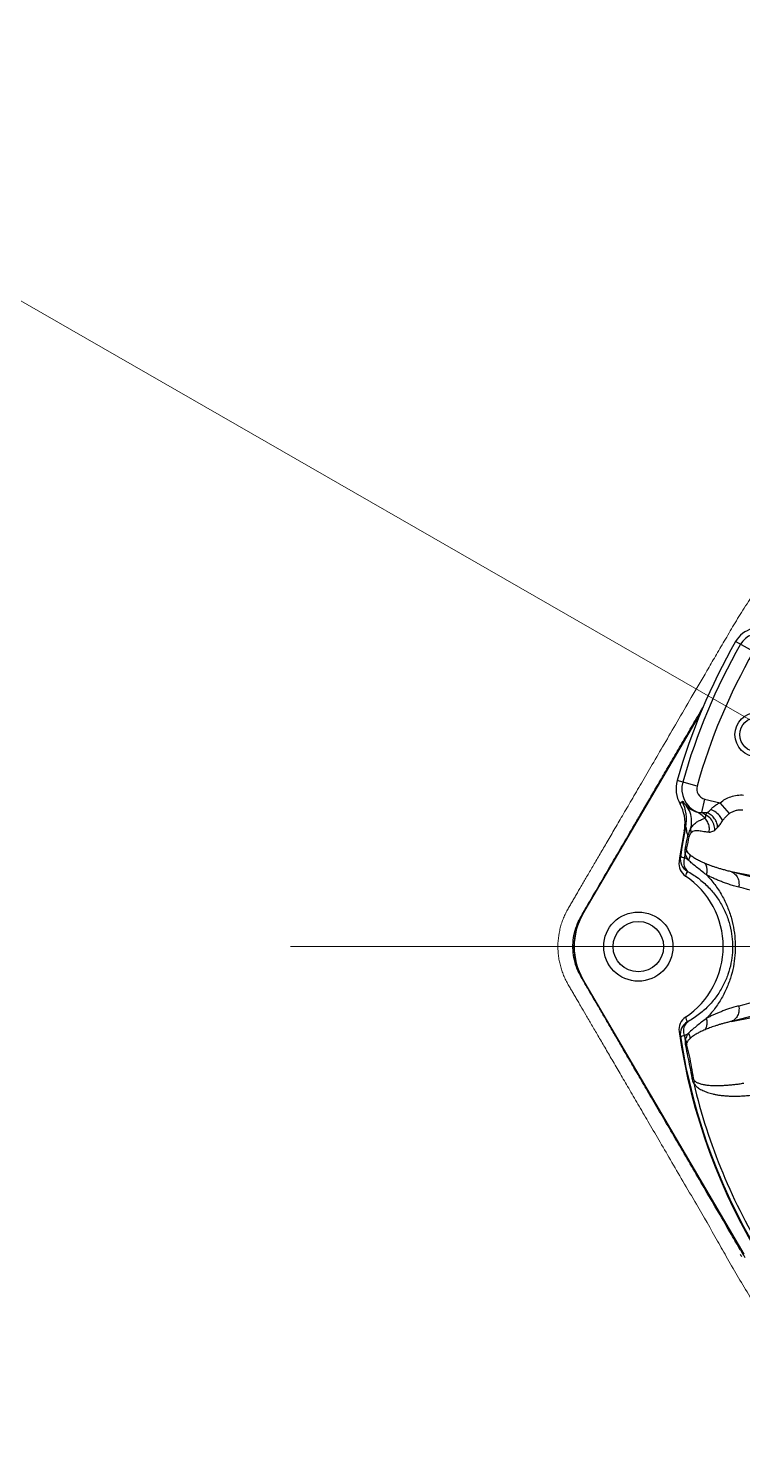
# Model space of a CAD drawing. Header units: millimetres. Extents: x 100 to 1590, y 100 to 694.
# Drawn here: x 1250.395 to 1251.681, y 536.567 to 539.112 of the extents above; entities that cross this region are included whole.
import ezdxf

# ---------------------------------------------------------------- set-up
doc = ezdxf.new("R2010")
doc.units = ezdxf.units.MM
doc.linetypes.add('CENTER', pattern=[2, 1.25, -0.25, 0.25, -0.25])
doc.layers.add('CL', color=1, linetype='CENTER', lineweight=9)
doc.layers.add('OUTLINE', color=6, linetype='Continuous', lineweight=9)

msp = doc.modelspace()

# ---------------------------------------------------------------- linework, layer by layer
at = {"color": 2, "lineweight": 20}
msp.add_line((1231.0675, 549.7283), (1252.629, 537.3293), dxfattribs=at)
at = {"color": 9, "linetype": 'Continuous'}
for p, q in [((1251.7005, 537.9897), (1251.6684, 538.008)), ((1251.3934, 537.517), (1251.6051, 537.8782)), ((1251.3937, 537.5169), (1251.6043, 537.8763)), ((1251.5991, 537.7475), (1251.5635, 537.7575)), ((1251.6128, 537.7242), (1251.6072, 537.7001)), ((1251.6128, 537.7242), (1251.641, 537.7176)), ((1251.6577, 537.6984), (1251.641, 537.7176)), ((1251.5762, 537.6667), (1251.5787, 537.6735)), ((1251.585, 537.6561), (1251.5824, 537.6569)), ((1251.8534, 537.5549), (1251.6611, 537.5931)), ((1251.8446, 537.5452), (1251.6611, 537.5931)), ((1251.6838, 536.9044), (1251.3934, 537.3998)), ((1251.684, 536.9046), (1251.3937, 537.3999)), ((1251.8659, 537.3772), (1251.6611, 537.3237)), ((1251.6611, 537.3237), (1251.8961, 537.3705))]:
    msp.add_line(p, q, dxfattribs=at)
for points in [[(1251.5804, 537.6361), (1251.5802, 537.6362), (1251.58, 537.6364), (1251.5798, 537.6365), (1251.5796, 537.6366), (1251.5793, 537.6367), (1251.5791, 537.6368), (1251.5788, 537.637), (1251.5786, 537.6371), (1251.5783, 537.6372)], [(1251.5812, 537.5941), (1251.5812, 537.5941), (1251.5813, 537.5941), (1251.5814, 537.5941), (1251.5816, 537.594), (1251.5818, 537.5939), (1251.5821, 537.5938), (1251.5824, 537.5936), (1251.5828, 537.5935), (1251.5832, 537.5932)], [(1251.5832, 537.3236), (1251.5828, 537.3234), (1251.5824, 537.3232), (1251.5821, 537.3231), (1251.5818, 537.3229), (1251.5816, 537.3228), (1251.5814, 537.3228), (1251.5813, 537.3227), (1251.5812, 537.3227), (1251.5812, 537.3228)], [(1251.5783, 537.2796), (1251.5786, 537.2798), (1251.5788, 537.2799), (1251.5791, 537.28), (1251.5793, 537.2801), (1251.5796, 537.2803), (1251.5798, 537.2804), (1251.58, 537.2805), (1251.5802, 537.2806), (1251.5804, 537.2807)], [(1251.5898, 537.2215), (1251.5901, 537.2215), (1251.5904, 537.2215), (1251.5907, 537.2215), (1251.591, 537.2215), (1251.5913, 537.2214), (1251.5915, 537.2214), (1251.5918, 537.2214), (1251.592, 537.2214), (1251.5922, 537.2213)]]:
    msp.add_lwpolyline(points, dxfattribs=at)
for radius in [0.0401, 0.0312]:
    msp.add_circle((1251.7074, 537.8402), radius, dxfattribs=at)
at = {"color": 7, "linetype": 'Continuous'}
for radius in [0.0623, 0.0454]:
    msp.add_circle((1251.4934, 537.4584), radius, dxfattribs=at)
at = {"color": 9, "linetype": 'Continuous'}
for centre, radius, start, end in [((1251.7098, 537.9844), 0.0477, 103.9783, 150.2229), ((1252.629, 537.4584), 1.1067, 150.2229, 164.3215), ((1252.629, 537.4584), 1.0964, 150.2229, 164.3215), ((1251.7098, 537.9844), 0.0374, 66.0579, 150.2229), ((1252.629, 537.4584), 1.0697, 150.2229, 164.3215), ((1251.6171, 537.7424), 0.0557, 164.3215, 209.1696), ((1251.6171, 537.7424), 0.0454, 164.3215, 245.2645), ((1251.6171, 537.7424), 0.0187, 164.3215, 256.75), ((1251.509, 537.6878), 0.0711, 348.4522, 26.8496), ((1251.5062, 537.6805), 0.0713, 352.1719, 29.1634), ((1251.6116, 537.7434), 0.0444, 225.0934, 252.3783), ((1251.5788, 537.6435), 0.0633, 54.8881, 63.3769), ((1252.629, 537.4584), 1.0732, 168.8123, 171.7986), ((1252.629, 537.4584), 1.0721, 168.4257, 171.3035), ((1251.5062, 537.6805), 0.0713, 348.8143, 352.1835), ((1250.0818, 537.9607), 1.531, 347.8029, 348.5544), ((1250.9795, 537.7837), 0.6188, 346.2027, 348.1021), ((1252.5055, 537.356), 0.9729, 164.2212, 164.7711), ((1251.5956, 537.6165), 0.0267, 171.3446, 237.1783), ((1252.629, 537.4584), 1.0648, 170.8707, 171.3402), ((1251.486, 537.4625), 0.1804, 57.1791, 59.9725), ((1251.5932, 537.6077), 0.0267, 171.7731, 236.2108), ((1253.4431, 536.9803), 1.9605, 161.7545, 162.0193), ((1251.4934, 537.4584), 0.1528, 303.7609, 56.2391), ((1251.4934, 537.4584), 0.1159, 149.6262, 210.3738), ((1251.4934, 537.4584), 0.1156, 149.6262, 210.3738), ((1251.5956, 537.3003), 0.0267, 122.819, 188.6499), ((1253.4651, 537.9438), 1.9837, 197.9822, 198.244), ((1252.629, 537.4584), 1.0732, 188.2014, 235.9162), ((1252.5039, 537.5604), 0.9712, 195.2284, 195.7793), ((1252.629, 537.4584), 1.0721, 188.6965, 236.292), ((1251.486, 537.4544), 0.1805, 300.0282, 302.8208), ((1252.629, 537.4584), 1.0648, 188.6598, 189.1293), ((1252.629, 537.4584), 1.0648, 193.3707, 211.6293), ((1253.5353, 537.9981), 2.1563, 210.473, 210.6147)]:
    msp.add_arc(centre, radius, start, end, dxfattribs=at)
at = {"color": 7, "linetype": 'Continuous'}
for centre, radius, start, end in [((1251.5932, 537.3092), 0.0267, 123.7892, 188.2269), ((1253.381, 537.9109), 1.975, 210.3779, 210.8366)]:
    msp.add_arc(centre, radius, start, end, dxfattribs=at)
for points, start_tangent, end_tangent in [([(1251.3954, 537.5216), (1251.4015, 537.532), (1251.4105, 537.5475), (1251.4196, 537.563), (1251.4286, 537.5786), (1251.4377, 537.5941), (1251.4467, 537.6096), (1251.4558, 537.6251), (1251.4648, 537.6406), (1251.4743, 537.6569), (1251.4848, 537.6749), (1251.4968, 537.6954), (1251.5102, 537.7184), (1251.525, 537.7437), (1251.5407, 537.7708), (1251.5571, 537.7989), (1251.5739, 537.8276), (1251.5913, 537.8574), (1251.6094, 537.8885)], (0.505567, 0.862787), (0.503519, 0.863984)), ([(1251.3964, 537.3935), (1251.3935, 537.3985), (1251.3878, 537.4087)], (-0.506637, 0.862159), (-0.460658, 0.887578))]:
    msp.add_spline(points, degree=3, dxfattribs=dict(at, start_tangent=start_tangent, end_tangent=end_tangent))
at = {"color": 9, "linetype": 'Continuous'}
for points, start_tangent, end_tangent in [([(1251.5685, 537.7153), (1251.5711, 537.7184), (1251.5725, 537.7199)], (0.641674, 0.766977), (0.702122, 0.712057)), ([(1251.5725, 537.7199), (1251.5753, 537.7174), (1251.5774, 537.715), (1251.5802, 537.712)], (0.678549, 0.734555), (0.70894, -0.705269)), ([(1251.6239, 537.7053), (1251.6282, 537.7098), (1251.6339, 537.7141), (1251.641, 537.7176)], (0.644334, 0.764745), (0.929064, 0.369919)), ([(1251.641, 537.7176), (1251.6498, 537.7239), (1251.66, 537.7284), (1251.6712, 537.731), (1251.683, 537.7314)], (0.753423, 0.657536), (0.997935, -0.064238)), ([(1251.5876, 537.6703), (1251.5892, 537.6857), (1251.5867, 537.6999), (1251.5802, 537.712)], (0.224755, 0.974415), (-0.611886, 0.790946)), ([(1251.5981, 537.7012), (1251.6026, 537.7), (1251.6072, 537.7001)], (0.921998, -0.387194), (0.987071, 0.160284)), ([(1251.6133, 537.6895), (1251.6062, 537.6961), (1251.5981, 537.7012)], (-0.661391, 0.750041), (-0.897515, 0.440984)), ([(1251.6072, 537.7001), (1251.6123, 537.6999), (1251.6171, 537.6998)], (0.997658, -0.068403), (0.999884, 0.015212)), ([(1251.6133, 537.6895), (1251.6147, 537.693), (1251.615, 537.6953)], (0.525035, 0.85108), (0.042025, 0.999117)), ([(1251.6152, 537.6953), (1251.6171, 537.6998)], (0.422462, 0.906381), (0.332746, 0.943017)), ([(1251.6309, 537.6682), (1251.6293, 537.6788), (1251.6237, 537.6884), (1251.6152, 537.6953)], (0.048721, 0.998812), (-0.879708, 0.475515)), ([(1251.6171, 537.6998), (1251.6207, 537.7022), (1251.6239, 537.7053)], (0.896318, 0.443412), (0.647073, 0.762428)), ([(1251.6362, 537.6728), (1251.6348, 537.681), (1251.6308, 537.6888), (1251.6246, 537.6953), (1251.6171, 537.6998)], (-0.006315, 0.99998), (-0.922544, 0.385892)), ([(1251.6447, 537.6851), (1251.6409, 537.6927), (1251.6335, 537.6999), (1251.6239, 537.7053)], (-0.232185, 0.972672), (-0.922902, 0.385035)), ([(1251.6447, 537.6851), (1251.6487, 537.6896), (1251.6531, 537.6943), (1251.6577, 537.6984)], (0.663164, 0.748474), (0.792841, 0.609429)), ([(1251.6577, 537.6984), (1251.6627, 537.7014), (1251.6684, 537.7036), (1251.6747, 537.7047), (1251.6813, 537.7048)], (0.792488, 0.609887), (0.996828, -0.079586)), ([(1251.5787, 537.6735), (1251.5799, 537.6681), (1251.5809, 537.6631), (1251.5824, 537.6569)], (0.255656, 0.966768), (0.259569, -0.965725)), ([(1251.5824, 537.6569), (1251.5841, 537.6617), (1251.5858, 537.6662), (1251.5876, 537.6703)], (0.320495, 0.94725), (0.41128, 0.911509)), ([(1251.5886, 537.6641), (1251.5881, 537.6682), (1251.5873, 537.6701)], (-0.028304, 0.999599), (-0.542138, 0.84029)), ([(1251.5876, 537.6703), (1251.5899, 537.674), (1251.5923, 537.6771), (1251.5948, 537.6797), (1251.5975, 537.682), (1251.6004, 537.6839), (1251.6036, 537.6856), (1251.6072, 537.6872), (1251.6133, 537.6895)], (0.485182, 0.874413), (0.940921, 0.338625)), ([(1251.5886, 537.6641), (1251.5917, 537.6664), (1251.5956, 537.6675), (1251.5987, 537.6676), (1251.6023, 537.6673), (1251.6066, 537.6667), (1251.6116, 537.666), (1251.6144, 537.6656), (1251.6175, 537.6651), (1251.6208, 537.6648)], (0.665307, 0.74657), (0.995308, -0.096759)), ([(1251.6208, 537.6648), (1251.621, 537.6738), (1251.6184, 537.6824), (1251.6133, 537.6895)], (0.181945, 0.983309), (-0.715947, 0.698155)), ([(1251.6208, 537.6648), (1251.6242, 537.665), (1251.6275, 537.6661), (1251.6309, 537.6682)], (0.995313, -0.096702), (0.802339, 0.596869)), ([(1251.6309, 537.6682), (1251.6336, 537.6704), (1251.6362, 537.6728)], (0.802365, 0.596833), (0.699994, 0.714149)), ([(1251.6362, 537.6728), (1251.6406, 537.6783), (1251.6447, 537.6851)], (0.700039, 0.714105), (0.462537, 0.8866)), ([(1251.585, 537.6561), (1251.5859, 537.6593), (1251.5886, 537.6641)], (0.207459, 0.978244), (0.665275, 0.746598)), ([(1251.5692, 537.6205), (1251.5725, 537.6198), (1251.5763, 537.6187)], (0.485016, 0.874505), (0.960375, -0.278713)), ([(1251.5763, 537.6187), (1251.5752, 537.6088), (1251.5776, 537.5998), (1251.5832, 537.5932)], (-0.273109, -0.961983), (0.810192, -0.586164)), ([(1251.5777, 537.6274), (1251.5776, 537.631), (1251.5778, 537.6341), (1251.5783, 537.6372)], (-0.066082, 0.997814), (0.21182, 0.977309)), ([(1251.581, 537.631), (1251.579, 537.6285), (1251.5775, 537.6277)], (-0.545702, -0.837979), (-0.93098, -0.365071)), ([(1251.5838, 537.6142), (1251.5818, 537.6173), (1251.58, 537.6205), (1251.5786, 537.6238), (1251.5777, 537.6274)], (-0.581513, 0.813537), (-0.203678, 0.979038)), ([(1251.581, 537.631), (1251.5802, 537.634), (1251.5811, 537.6352)], (-0.376737, 0.92632), (0.810226, 0.586118)), ([(1251.5865, 537.6237), (1251.5832, 537.6272), (1251.581, 537.631)], (-0.740935, 0.671576), (-0.375805, 0.926699)), ([(1251.5865, 537.6237), (1251.5861, 537.6206), (1251.5852, 537.6174), (1251.5838, 537.6142)], (-0.037516, -0.999296), (-0.463801, -0.885939)), ([(1251.6132, 537.6083), (1251.6053, 537.6119), (1251.5982, 537.6155), (1251.5919, 537.6194), (1251.5865, 537.6237)], (-0.920606, 0.390493), (-0.740733, 0.671799)), ([(1251.5832, 537.5932), (1251.6039, 537.5795), (1251.6213, 537.5636), (1251.6356, 537.546), (1251.6469, 537.5269), (1251.6553, 537.5068), (1251.6605, 537.4865), (1251.6629, 537.467), (1251.6628, 537.4479), (1251.6602, 537.4284), (1251.6547, 537.4084), (1251.6463, 537.3887), (1251.635, 537.37), (1251.6208, 537.3527), (1251.6036, 537.3371), (1251.5832, 537.3236)], (0.874797, -0.484489), (-0.874796, -0.484491)), ([(1251.6157, 537.588), (1251.6065, 537.5951), (1251.5982, 537.6016), (1251.5905, 537.6079), (1251.5838, 537.6142)], (-0.79055, 0.612397), (-0.708459, 0.705752)), ([(1251.6132, 537.6083), (1251.6159, 537.6023), (1251.6167, 537.5953), (1251.6157, 537.588)], (0.546856, -0.837227), (-0.259315, -0.965793)), ([(1251.6611, 537.5931), (1251.6535, 537.595), (1251.6466, 537.5969), (1251.6401, 537.5987), (1251.6341, 537.6006), (1251.6283, 537.6025), (1251.6229, 537.6045), (1251.6178, 537.6064), (1251.6132, 537.6083)], (-0.973048, 0.230604), (-0.920601, 0.390505)), ([(1251.6611, 537.5931), (1251.6674, 537.5891), (1251.672, 537.5826), (1251.6744, 537.5744), (1251.6742, 537.5654)], (0.934077, -0.357071), (-0.158434, -0.98737)), ([(1251.6157, 537.588), (1251.631, 537.57), (1251.6437, 537.5506), (1251.6537, 537.5301), (1251.661, 537.5089), (1251.6656, 537.4879), (1251.6677, 537.4676), (1251.6676, 537.4476), (1251.6654, 537.4273), (1251.6607, 537.4066), (1251.6533, 537.3858), (1251.6434, 537.3656), (1251.6308, 537.3465), (1251.6157, 537.3288)], (0.696469, -0.717587), (-0.696492, -0.717565)), ([(1251.6742, 537.5654), (1251.6649, 537.568), (1251.6564, 537.5706), (1251.6485, 537.5733), (1251.6411, 537.5761), (1251.634, 537.579), (1251.6274, 537.582), (1251.6213, 537.585), (1251.6157, 537.588)], (-0.968431, 0.249283), (-0.871997, 0.489511)), ([(1251.8578, 537.5183), (1251.7983, 537.5335), (1251.7372, 537.5492), (1251.6742, 537.5654)], (-0.968737, 0.248088), (-0.96843, 0.249284)), ([(1251.3894, 537.5111), (1251.3923, 537.5164), (1251.3954, 537.5216)], (0.476711, 0.87906), (0.505567, 0.862787)), ([(1251.3878, 537.4087), (1251.3852, 537.4139), (1251.3794, 537.4304), (1251.3763, 537.4476), (1251.3759, 537.4653), (1251.3785, 537.483), (1251.3841, 537.5003), (1251.3894, 537.5111)], (-0.460658, 0.887578), (0.476711, 0.87906)), ([(1251.6772, 536.9121), (1251.6612, 536.9396), (1251.6376, 536.9801), (1251.6145, 537.0195), (1251.5922, 537.0579), (1251.5705, 537.0951), (1251.5494, 537.1312), (1251.5292, 537.1659), (1251.5101, 537.1986), (1251.4929, 537.228), (1251.4779, 537.2538), (1251.4647, 537.2764), (1251.4526, 537.2972), (1251.441, 537.3171), (1251.4301, 537.3358), (1251.4201, 537.3529), (1251.411, 537.3685), (1251.4023, 537.3835), (1251.3964, 537.3935)], (-0.505982, 0.862544), (-0.506637, 0.862159)), ([(1251.8791, 537.404), (1251.8132, 537.3871), (1251.745, 537.3696), (1251.6742, 537.3514)], (-0.968788, -0.247892), (-0.96843, -0.249284)), ([(1251.6742, 537.3514), (1251.6656, 537.3491), (1251.6577, 537.3467), (1251.6505, 537.3443), (1251.6439, 537.3418), (1251.6376, 537.3394), (1251.6317, 537.3368), (1251.626, 537.3342), (1251.6206, 537.3315), (1251.6157, 537.3288)], (-0.96843, -0.249286), (-0.872004, -0.489499)), ([(1251.6742, 537.3514), (1251.6744, 537.3425), (1251.672, 537.3343), (1251.6674, 537.3278), (1251.6611, 537.3237)], (0.158434, -0.98737), (-0.934077, -0.357071)), ([(1251.5763, 537.2981), (1251.5752, 537.3081), (1251.5776, 537.3171), (1251.5832, 537.3236)], (-0.27318, 0.961963), (0.81017, 0.586195)), ([(1251.6157, 537.3288), (1251.6074, 537.3224), (1251.5994, 537.3162), (1251.5915, 537.3097), (1251.5838, 537.3027)], (-0.790516, -0.612441), (-0.708045, -0.706167)), ([(1251.6157, 537.3288), (1251.6167, 537.3215), (1251.6159, 537.3146), (1251.6132, 537.3086)], (0.25931, -0.965794), (-0.546834, -0.837241)), ([(1251.6611, 537.3237), (1251.6541, 537.322), (1251.6477, 537.3203), (1251.6418, 537.3186), (1251.6364, 537.317), (1251.6313, 537.3153), (1251.6264, 537.3137), (1251.6217, 537.3119), (1251.6173, 537.3102), (1251.6132, 537.3086)], (-0.973047, -0.230605), (-0.9206, -0.390507)), ([(1251.5763, 537.2981), (1251.5725, 537.297), (1251.5692, 537.2963)], (-0.960375, -0.278712), (-0.485028, 0.874499)), ([(1251.5777, 537.2895), (1251.5776, 537.2857), (1251.5783, 537.2796)], (-0.065757, -0.997836), (0.211332, -0.977414)), ([(1251.5838, 537.3027), (1251.581, 537.2983), (1251.579, 537.2939), (1251.5777, 537.2895)], (-0.581442, -0.813588), (-0.204413, -0.978885)), ([(1251.5777, 537.2895), (1251.5801, 537.2871), (1251.5806, 537.2858)], (0.770567, -0.637359), (0.2455, -0.969396)), ([(1251.581, 537.2859), (1251.5802, 537.2828), (1251.5811, 537.2816)], (-0.376603, -0.926375), (0.804492, -0.593963)), ([(1251.5865, 537.2931), (1251.5841, 537.2907), (1251.581, 537.2859)], (-0.740854, -0.671666), (-0.376546, -0.926398)), ([(1251.5838, 537.3027), (1251.5852, 537.2995), (1251.5861, 537.2963), (1251.5865, 537.2931)], (0.463802, -0.885939), (0.037515, -0.999296)), ([(1251.6132, 537.3086), (1251.606, 537.3053), (1251.5992, 537.3019), (1251.5927, 537.2979), (1251.5865, 537.2931)], (-0.920575, -0.390565), (-0.740442, -0.67212)), ([(1251.5783, 537.2796), (1251.5822, 537.2609), (1251.5861, 537.2415), (1251.5898, 537.2215)], (0.212073, -0.977254), (0.177981, -0.984034)), ([(1251.5804, 537.2807), (1251.5848, 537.2617), (1251.5887, 537.2418), (1251.5922, 537.2213)], (0.239888, -0.970801), (0.149787, -0.988718)), ([(1251.5898, 537.2215), (1251.5907, 537.218), (1251.593, 537.2122)], (0.178336, -0.98397), (0.442888, -0.896577)), ([(1251.5922, 537.2213), (1251.5932, 537.2186), (1251.5948, 537.2179)], (0.105647, -0.994404), (0.996637, -0.081944)), ([(1251.593, 537.2122), (1251.5944, 537.2153), (1251.5944, 537.2167)], (0.467898, 0.883783), (-0.14408, 0.989566)), ([(1251.593, 537.2122), (1251.5956, 537.209), (1251.5986, 537.2061), (1251.6019, 537.2036), (1251.6055, 537.2013), (1251.6094, 537.1993), (1251.6135, 537.1975), (1251.6178, 537.1959), (1251.6225, 537.1944), (1251.6276, 537.1931), (1251.6331, 537.1919), (1251.6391, 537.1909), (1251.6457, 537.1901), (1251.6529, 537.1895), (1251.6606, 537.1891), (1251.6686, 537.1891), (1251.677, 537.1893), (1251.6859, 537.1898), (1251.6955, 537.1906), (1251.706, 537.1919)], (0.565695, -0.824614), (0.990109, 0.1403)), ([(1251.5947, 537.2168), (1251.5987, 537.2139), (1251.6012, 537.2128), (1251.6039, 537.2118), (1251.6069, 537.2109), (1251.61, 537.2102), (1251.6134, 537.2096), (1251.617, 537.2091), (1251.621, 537.2087), (1251.6253, 537.2084), (1251.63, 537.2082), (1251.6352, 537.2082), (1251.6408, 537.2083), (1251.647, 537.2085), (1251.6533, 537.2089), (1251.66, 537.2095), (1251.6671, 537.2102), (1251.6748, 537.2112), (1251.6832, 537.2125)], (0.703183, -0.711009), (0.987227, 0.15932))]:
    msp.add_spline(points, degree=3, dxfattribs=dict(at, start_tangent=start_tangent, end_tangent=end_tangent))
at = {"layer": 'CL'}
msp.add_line((1250.867, 537.4584), (1254.2262, 537.4584), dxfattribs=at)
at = {"layer": 'OUTLINE'}
for points, start_tangent, end_tangent in [([(1251.8685, 538.2868), (1251.849, 538.2684), (1251.7823, 538.1984), (1251.7281, 538.1314), (1251.7049, 538.0992), (1251.684, 538.068), (1251.6652, 538.0377), (1251.6482, 538.0088), (1251.6322, 537.9814), (1251.617, 537.9554), (1251.5888, 537.907), (1251.5631, 537.863), (1251.5398, 537.8229), (1251.5184, 537.7863), (1251.4989, 537.7528), (1251.481, 537.7221), (1251.4646, 537.694), (1251.4495, 537.6682), (1251.4357, 537.6444), (1251.4229, 537.6226), (1251.4112, 537.6024), (1251.4003, 537.5839), (1251.3905, 537.567), (1251.3815, 537.5516), (1251.3774, 537.5444), (1251.3732, 537.5374), (1251.3711, 537.5339), (1251.369, 537.5302), (1251.3669, 537.5265), (1251.3648, 537.5227), (1251.3627, 537.5186), (1251.3606, 537.5143), (1251.3588, 537.51), (1251.3571, 537.5056), (1251.3541, 537.4966), (1251.3518, 537.4874), (1251.349, 537.4688), (1251.3489, 537.4499), (1251.3498, 537.4405), (1251.3514, 537.4312), (1251.3536, 537.422), (1251.3564, 537.4131), (1251.3581, 537.4087), (1251.3599, 537.4043), (1251.3619, 537.4), (1251.364, 537.3957), (1251.3661, 537.3917), (1251.3683, 537.388), (1251.3704, 537.3843), (1251.3724, 537.3808), (1251.3765, 537.3739), (1251.3806, 537.3668), (1251.3849, 537.3595), (1251.3893, 537.3519), (1251.3988, 537.3356), (1251.4093, 537.3177), (1251.4207, 537.2982), (1251.433, 537.2771), (1251.4462, 537.2543), (1251.4606, 537.2298), (1251.476, 537.2033), (1251.4927, 537.1746), (1251.5107, 537.1438), (1251.5301, 537.1105), (1251.5511, 537.0746), (1251.5736, 537.0359), (1251.598, 536.9942)], (-0.736565, -0.676367), (0.503695, -0.863882)), ([(1251.598, 536.9942), (1251.636, 536.9281), (1251.654, 536.8962), (1251.6739, 536.8616), (1251.7156, 536.7957), (1251.7635, 536.7291), (1251.8174, 536.6634), (1251.8277, 536.6517)], (0.505202, -0.863001), (0.668469, -0.74374))]:
    msp.add_spline(points, degree=3, dxfattribs=dict(at, start_tangent=start_tangent, end_tangent=end_tangent))

doc.saveas('drawing.dxf')
